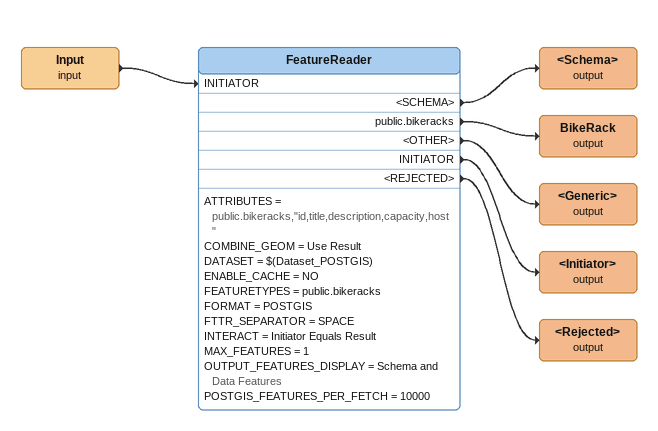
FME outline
Input (input)
    -> FeatureReader [INITIATOR]
FeatureReader
    ATTRIBUTES = public.bikeracks,"id,title,description,capacity,host"
    COMBINE_GEOM = Use Result
    DATASET = $(Dataset_POSTGIS)
    ENABLE_CACHE = NO
    FEATURETYPES = public.bikeracks
    FORMAT = POSTGIS
    FTTR_SEPARATOR = SPACE
    INTERACT = Initiator Equals Result
    MAX_FEATURES = 1
    OUTPUT_FEATURES_DISPLAY = Schema and Data Features
    POSTGIS_FEATURES_PER_FETCH = 10000
    <SCHEMA> -> <Schema> (output)
    public.bikeracks -> BikeRack (output)
    <OTHER> -> <Generic> (output)
    INITIATOR -> <Initiator> (output)
    <REJECTED> -> <Rejected> (output)
<Schema> (output)
BikeRack (output)
<Generic> (output)
<Initiator> (output)
<Rejected> (output)
